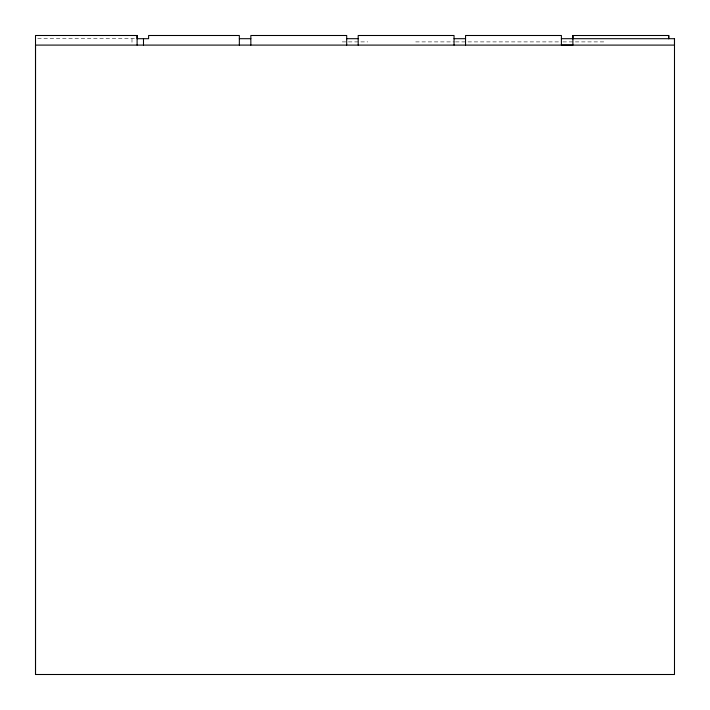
<?xml version="1.0" encoding="UTF-8"?>
<svg xmlns="http://www.w3.org/2000/svg" width="710" height="710" viewBox="0 0 710 710"><rect width="100%" height="100%" fill="white"/><g stroke="black" fill="none" stroke-linecap="round" stroke-linejoin="round"><path stroke-width="0.53" stroke-dasharray="3.55 2.66" d="M37.71 38.704L136.08 38.695M342.22 41.899L367.78 41.899M415.705 41.899L454.444 41.899M455.554 41.899L561.823 41.899M562.932 41.899L604.201 41.899M131.989 38.695L131.989 44.02"/><path stroke-width="1.06" d="M35.509 674.5L35.509 45.094L674.491 45.103L674.491 38.695L674.491 674.5L35.509 674.5L35.509 35.5L137.101 35.5L137.101 38.704L148.603 38.695L148.603 35.5L239.341 35.5L239.341 45.085M137.101 45.085L137.101 35.5M668.74 35.518L668.74 38.695L668.74 35.5L572.899 35.518L572.899 45.094L561.397 45.094L561.397 35.5L465.547 35.5L465.547 45.094M239.341 38.695L250.843 38.695M346.693 38.695L358.195 38.695M454.045 38.695L465.547 38.695M561.397 38.695L674.491 38.695M572.899 35.518L572.899 38.713M454.045 45.085L454.045 35.5L358.195 35.5L358.195 45.085M346.693 45.085L346.693 35.5L250.843 35.5L250.843 45.085M143.491 38.695L143.491 45.085"/></g></svg>
